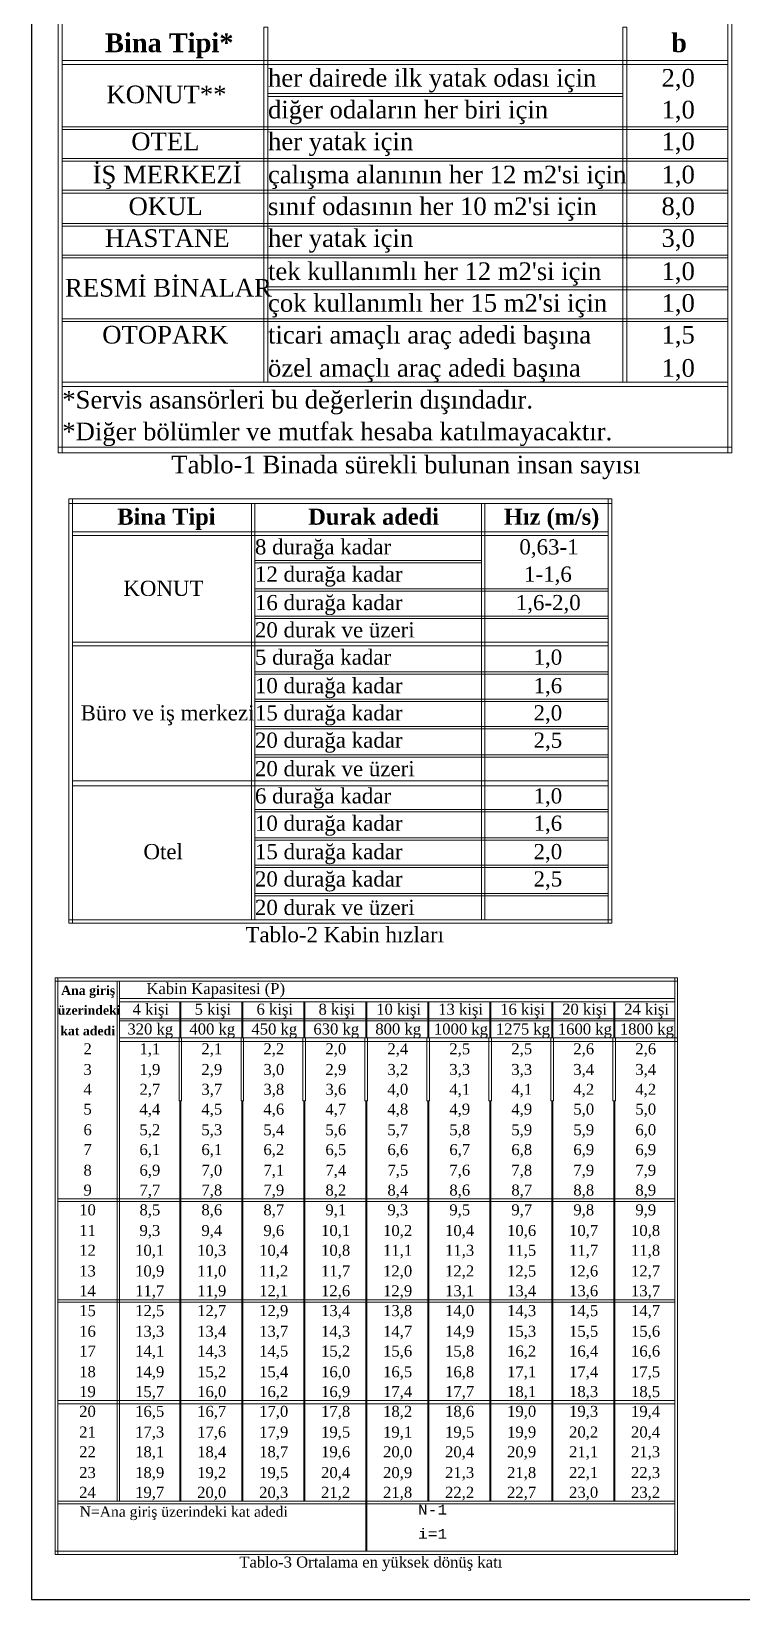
# Model space of a CAD drawing. Header units: millimetres. Extents: x 0 to 4572, y 0 to 3852.
# Drawn here: x 0 to 1164, y 0 to 2567 of the extents above; entities that cross this region are included whole.
import ezdxf

# ---------------------------------------------------------------- set-up
doc = ezdxf.new("R2010")
doc.units = ezdxf.units.MM
doc.styles.add('WMF-Courier39', font='cour.ttf')
doc.styles.add('WMF-Courier41', font='cour.ttf')
doc.styles.add('WMF-Times New Roman Tur0', font='timesbd.ttf')
doc.styles.add('WMF-Times New Roman Tur1', font='times.ttf')

msp = doc.modelspace()

# ---------------------------------------------------------------- linework, layer by layer
at = {"lineweight": 0}
for p, q in [((0, 3852.2), (0, 0)), ((1053.6, 913.1), (1053.6, 73.6)), ((1057.8, 73.6), (1057.8, 913.6)), ((1053.6, 73.6), (1057.8, 73.6)), ((0, 0), (4572.3, 0))]:
    msp.add_line(p, q, dxfattribs=at)
msp.add_lwpolyline([(4572.3, 3852.2), (0, 3852.2), (0, 0), (4572.3, 0)], close=True)
for points in [[(43.8, 2582.4), (43.8, 1877.1), (50.6, 1877.1), (50.6, 2582.4)], [(380.6, 2573.3), (380.6, 1992.4), (387.4, 1992.4), (387.4, 2573.3)], [(968.3, 2573.3), (968.3, 1992.4), (975.1, 1992.4), (975.1, 2573.3)], [(1140.1, 2582.4), (1140.1, 1877.1), (1146.9, 1877.1), (1146.9, 2582.4)], [(50.6, 2519.1), (1140.1, 2519.1), (1140.1, 2512.3), (50.6, 2512.3)], [(387.4, 2464.8), (968.3, 2464.8), (968.3, 2460.3), (387.4, 2460.3)], [(50.6, 2410.6), (1140.1, 2410.6), (1140.1, 2406), (50.6, 2406)], [(50.6, 2358.6), (1140.1, 2358.6), (1140.1, 2354.1), (50.6, 2354.1)], [(50.6, 2306.6), (1140.1, 2306.6), (1140.1, 2302.1), (50.6, 2302.1)], [(50.6, 2252.3), (1140.1, 2252.3), (1140.1, 2247.8), (50.6, 2247.8)], [(50.6, 2200.3), (1140.1, 2200.3), (1140.1, 2195.8), (50.6, 2195.8)], [(387.4, 2148.4), (1140.1, 2148.4), (1140.1, 2143.8), (387.4, 2143.8)], [(50.6, 2096.4), (1140.1, 2096.4), (1140.1, 2091.8), (50.6, 2091.8)], [(50.6, 1992.4), (1140.1, 1992.4), (1140.1, 1985.6), (50.6, 1985.6)], [(43.8, 1886.1), (1146.9, 1886.1), (1146.9, 1877.1), (43.8, 1877.1)], [(61.3, 1801.8), (950.3, 1801.8), (950.3, 1794.1), (61.3, 1794.1)], [(61.3, 1801.8), (61.3, 1106.9), (67.1, 1106.9), (67.1, 1801.8)], [(944.4, 1801.8), (944.4, 1106.9), (950.3, 1106.9), (950.3, 1801.8)], [(360.2, 1794.1), (360.2, 1112.8), (366, 1112.8), (366, 1794.1)], [(736.7, 1794.1), (736.7, 1112.8), (742.6, 1112.8), (742.6, 1794.1)], [(67.1, 1747.5), (944.4, 1747.5), (944.4, 1741.7), (67.1, 1741.7)], [(366, 1700.9), (736.7, 1700.9), (736.7, 1697), (366, 1697)], [(366, 1654.3), (944.4, 1654.3), (944.4, 1650.4), (366, 1650.4)], [(366, 1609.7), (944.4, 1609.7), (944.4, 1605.8), (366, 1605.8)], [(67.1, 1567), (944.4, 1567), (944.4, 1561.1), (67.1, 1561.1)], [(366, 1518.4), (944.4, 1518.4), (944.4, 1514.6), (366, 1514.6)], [(366, 1473.8), (944.4, 1473.8), (944.4, 1469.9), (366, 1469.9)], [(366, 1429.2), (944.4, 1429.2), (944.4, 1425.3), (366, 1425.3)], [(366, 1382.6), (944.4, 1382.6), (944.4, 1378.7), (366, 1378.7)], [(67.1, 1339.9), (944.4, 1339.9), (944.4, 1332.1), (67.1, 1332.1)], [(366, 1293.3), (944.4, 1293.3), (944.4, 1289.4), (366, 1289.4)], [(366, 1246.7), (944.4, 1246.7), (944.4, 1242.8), (366, 1242.8)], [(366, 1202.1), (944.4, 1202.1), (944.4, 1198.2), (366, 1198.2)], [(366, 1155.5), (944.4, 1155.5), (944.4, 1151.6), (366, 1151.6)], [(61.3, 1112.8), (950.3, 1112.8), (950.3, 1106.9), (61.3, 1106.9)], [(38.8, 1017.9), (1057.8, 1017.9), (1057.8, 1012.3), (38.8, 1012.3)], [(38.8, 1017.9), (38.8, 73.6), (43.1, 73.6), (43.1, 1017.9)], [(140.3, 1012.3), (140.3, 161), (144.5, 161), (144.5, 1012.3)], [(1053.6, 1017.9), (1053.6, 913.6), (1057.8, 913.6), (1057.8, 1017.9)], [(144.5, 984.1), (1053.6, 984.1), (1053.6, 978.5), (144.5, 978.5)], [(243.2, 978.5), (243.2, 919.3), (244.6, 919.3), (244.6, 978.5)], [(344.7, 978.5), (344.7, 919.3), (346.1, 919.3), (346.1, 978.5)], [(446.2, 978.5), (446.2, 919.3), (447.6, 919.3), (447.6, 978.5)], [(547.6, 978.5), (547.6, 919.3), (549, 919.3), (549, 978.5)], [(649.1, 978.5), (649.1, 919.3), (650.5, 919.3), (650.5, 978.5)], [(750.6, 978.5), (750.6, 919.3), (752, 919.3), (752, 978.5)], [(852.1, 978.5), (852.1, 919.3), (853.5, 919.3), (853.5, 978.5)], [(953.5, 978.5), (953.5, 919.3), (955, 919.3), (955, 978.5)], [(144.5, 950.3), (1053.6, 950.3), (1053.6, 947.4), (144.5, 947.4)], [(144.5, 919.3), (1057.8, 919.3), (1057.8, 913.6), (144.5, 913.6)], [(241.8, 919.3), (241.8, 816.4), (246, 816.4), (246, 919.3)], [(343.3, 919.3), (343.3, 816.4), (347.5, 816.4), (347.5, 919.3)], [(444.7, 919.3), (444.7, 816.4), (449, 816.4), (449, 919.3)], [(546.2, 919.3), (546.2, 816.4), (550.5, 816.4), (550.5, 919.3)], [(647.7, 919.3), (647.7, 816.4), (651.9, 816.4), (651.9, 919.3)], [(749.2, 919.3), (749.2, 816.4), (753.4, 816.4), (753.4, 919.3)], [(850.7, 919.3), (850.7, 816.4), (854.9, 816.4), (854.9, 919.3)], [(952.1, 919.3), (952.1, 816.4), (956.4, 816.4), (956.4, 919.3)], [(243.2, 816.4), (243.2, 161), (244.6, 161), (244.6, 816.4)], [(344.7, 816.4), (344.7, 161), (346.1, 161), (346.1, 816.4)], [(446.2, 816.4), (446.2, 161), (447.6, 161), (447.6, 816.4)], [(547.6, 816.4), (547.6, 79.2), (549, 79.2), (549, 816.4)], [(649.1, 816.4), (649.1, 161), (650.5, 161), (650.5, 816.4)], [(750.6, 816.4), (750.6, 161), (752, 161), (752, 816.4)], [(852.1, 816.4), (852.1, 161), (853.5, 161), (853.5, 816.4)], [(953.5, 816.4), (953.5, 161), (955, 161), (955, 816.4)], [(43.1, 655.7), (1053.6, 655.7), (1053.6, 651.5), (43.1, 651.5)], [(43.1, 490.8), (1053.6, 490.8), (1053.6, 486.6), (43.1, 486.6)], [(43.1, 325.9), (1053.6, 325.9), (1053.6, 320.3), (43.1, 320.3)], [(43.1, 161), (1053.6, 161), (1053.6, 156.8), (43.1, 156.8)], [(38.8, 79.2), (1057.8, 79.2), (1057.8, 73.6), (38.8, 73.6)]]:
    msp.add_lwpolyline(points, close=True, dxfattribs=at)

# ---------------------------------------------------------------- texts
for s, height, style, p in [('Bina Tipi*', 30.74, 'WMF-Times New Roman Tur0', (120.6, 2532.6)), ('b', 30.7, 'WMF-Times New Roman Tur0', (1047.4, 2532.6)), ('her dairede ilk yatak odası için', 28.934, 'WMF-Times New Roman Tur1', (387.4, 2476.1)), ('2,0', 28.93, 'WMF-Times New Roman Tur1', (1031.6, 2476.1)), ('KONUT**', 28.93, 'WMF-Times New Roman Tur1', (122.9, 2449)), ('diğer odaların her biri için', 28.934, 'WMF-Times New Roman Tur1', (387.4, 2424.1)), ('1,0', 28.93, 'WMF-Times New Roman Tur1', (1031.6, 2424.1)), ('OTEL', 28.93, 'WMF-Times New Roman Tur1', (163.6, 2372.1)), ('her yatak için', 28.934, 'WMF-Times New Roman Tur1', (387.4, 2372.1)), ('1,0', 28.93, 'WMF-Times New Roman Tur1', (1031.6, 2372.1)), ('İŞ MERKEZİ', 28.93, 'WMF-Times New Roman Tur1', (100.3, 2317.9)), ("çalışma alanının her 12 m2'si için", 28.934, 'WMF-Times New Roman Tur1', (387.4, 2317.9)), ('1,0', 28.93, 'WMF-Times New Roman Tur1', (1031.6, 2317.9)), ('OKUL', 28.93, 'WMF-Times New Roman Tur1', (159.1, 2265.9)), ("sınıf odasının her 10 m2'si için", 28.934, 'WMF-Times New Roman Tur1', (387.4, 2265.9)), ('8,0', 28.93, 'WMF-Times New Roman Tur1', (1031.6, 2265.9)), ('HASTANE', 28.93, 'WMF-Times New Roman Tur1', (120.6, 2213.9)), ('her yatak için', 28.934, 'WMF-Times New Roman Tur1', (387.4, 2213.9)), ('3,0', 28.93, 'WMF-Times New Roman Tur1', (1031.6, 2213.9)), ("tek kullanımlı her 12 m2'si için", 28.934, 'WMF-Times New Roman Tur1', (387.4, 2159.7)), ('1,0', 28.93, 'WMF-Times New Roman Tur1', (1031.6, 2159.7)), ('RESMİ BİNALAR', 28.934, 'WMF-Times New Roman Tur1', (55.1, 2132.5)), ("çok kullanımlı her 15 m2'si için", 28.934, 'WMF-Times New Roman Tur1', (387.4, 2107.7)), ('1,0', 28.93, 'WMF-Times New Roman Tur1', (1031.6, 2107.7)), ('OTOPARK', 28.93, 'WMF-Times New Roman Tur1', (116.1, 2055.7)), ('ticari amaçlı araç adedi başına', 28.934, 'WMF-Times New Roman Tur1', (387.4, 2055.7)), ('1,5', 28.93, 'WMF-Times New Roman Tur1', (1031.6, 2055.7)), ('özel amaçlı araç adedi başına', 28.934, 'WMF-Times New Roman Tur1', (387.4, 2001.4)), ('1,0', 28.93, 'WMF-Times New Roman Tur1', (1031.6, 2001.4)), ('*Servis asansörleri bu değerlerin dışındadır.', 28.934, 'WMF-Times New Roman Tur1', (50.6, 1949.4)), ('*Diğer bölümler ve mutfak hesaba katılmayacaktır.', 28.934, 'WMF-Times New Roman Tur1', (50.6, 1897.4)), ('Tablo-1 Binada sürekli bulunan insan sayısı', 28.934, 'WMF-Times New Roman Tur1', (229.1, 1843.2)), ('Bina Tipi', 26.4, 'WMF-Times New Roman Tur0', (140.8, 1759.1)), ('Durak adedi', 26.398, 'WMF-Times New Roman Tur0', (453.4, 1759.1)), ('Hız (m/s)', 26.4, 'WMF-Times New Roman Tur0', (773.6, 1759.1)), ('8 durağa kadar', 24.845, 'WMF-Times New Roman Tur1', (366, 1710.6)), ('0,63-1', 24.85, 'WMF-Times New Roman Tur1', (798.9, 1710.6)), ('12 durağa kadar', 24.845, 'WMF-Times New Roman Tur1', (366, 1666)), ('1-1,6', 24.85, 'WMF-Times New Roman Tur1', (806.6, 1666)), ('KONUT', 24.85, 'WMF-Times New Roman Tur1', (150.5, 1642.7)), ('16 durağa kadar', 24.845, 'WMF-Times New Roman Tur1', (366, 1619.4)), ('1,6-2,0', 24.85, 'WMF-Times New Roman Tur1', (793, 1619.4)), ('20 durak ve üzeri', 24.845, 'WMF-Times New Roman Tur1', (366, 1574.7)), ('5 durağa kadar', 24.845, 'WMF-Times New Roman Tur1', (366, 1530.1)), ('1,0', 24.85, 'WMF-Times New Roman Tur1', (822.1, 1530.1)), ('10 durağa kadar', 24.845, 'WMF-Times New Roman Tur1', (366, 1483.5)), ('1,6', 24.85, 'WMF-Times New Roman Tur1', (822.1, 1483.5)), ('Büro ve iş merkezi', 24.845, 'WMF-Times New Roman Tur1', (80.7, 1438.9)), ('15 durağa kadar', 24.845, 'WMF-Times New Roman Tur1', (366, 1438.9)), ('2,0', 24.85, 'WMF-Times New Roman Tur1', (822.1, 1438.9)), ('20 durağa kadar', 24.845, 'WMF-Times New Roman Tur1', (366, 1394.2)), ('2,5', 24.85, 'WMF-Times New Roman Tur1', (822.1, 1394.2)), ('20 durak ve üzeri', 24.845, 'WMF-Times New Roman Tur1', (366, 1347.6)), ('6 durağa kadar', 24.845, 'WMF-Times New Roman Tur1', (366, 1303)), ('1,0', 24.85, 'WMF-Times New Roman Tur1', (822.1, 1303)), ('10 durağa kadar', 24.845, 'WMF-Times New Roman Tur1', (366, 1258.3)), ('1,6', 24.85, 'WMF-Times New Roman Tur1', (822.1, 1258.3)), ('Otel', 24.85, 'WMF-Times New Roman Tur1', (183.5, 1211.8)), ('15 durağa kadar', 24.845, 'WMF-Times New Roman Tur1', (366, 1211.8)), ('2,0', 24.85, 'WMF-Times New Roman Tur1', (822.1, 1211.8)), ('20 durağa kadar', 24.845, 'WMF-Times New Roman Tur1', (366, 1167.1)), ('2,5', 24.85, 'WMF-Times New Roman Tur1', (822.1, 1167.1)), ('20 durak ve üzeri', 24.845, 'WMF-Times New Roman Tur1', (366, 1120.5)), ('Tablo-2 Kabin hızları', 24.845, 'WMF-Times New Roman Tur1', (350.5, 1075.9)), ('Ana giriş', 14.96, 'WMF-Times New Roman Tur0', (48.7, 989.7)), ('Kabin Kapasitesi (P)', 18.041, 'WMF-Times New Roman Tur1', (188.3, 991.1)), ('4 kişi', 18.04, 'WMF-Times New Roman Tur1', (165.7, 957.3)), ('5 kişi', 18.04, 'WMF-Times New Roman Tur1', (267.2, 957.3)), ('6 kişi', 18.04, 'WMF-Times New Roman Tur1', (368.6, 957.3)), ('8 kişi', 18.04, 'WMF-Times New Roman Tur1', (470.1, 957.3)), ('10 kişi', 18.04, 'WMF-Times New Roman Tur1', (564.5, 957.3)), ('13 kişi', 18.04, 'WMF-Times New Roman Tur1', (666, 957.3)), ('16 kişi', 18.04, 'WMF-Times New Roman Tur1', (767.5, 957.3)), ('20 kişi', 18.04, 'WMF-Times New Roman Tur1', (869, 957.3)), ('24 kişi', 18.04, 'WMF-Times New Roman Tur1', (970.5, 957.3)), ('üzerindeki', 14.96, 'WMF-Times New Roman Tur0', (43.1, 957.3)), ('kat adedi', 14.96, 'WMF-Times New Roman Tur0', (47.3, 923.5)), ('320 kg', 18.04, 'WMF-Times New Roman Tur1', (157.2, 924.9)), ('400 kg', 18.04, 'WMF-Times New Roman Tur1', (258.7, 924.9)), ('450 kg', 18.04, 'WMF-Times New Roman Tur1', (360.2, 924.9)), ('630 kg', 18.04, 'WMF-Times New Roman Tur1', (461.7, 924.9)), ('800 kg', 18.04, 'WMF-Times New Roman Tur1', (563.1, 924.9)), ('1000 kg', 18.04, 'WMF-Times New Roman Tur1', (659, 924.9)), ('1275 kg', 18.04, 'WMF-Times New Roman Tur1', (760.5, 924.9)), ('1600 kg', 18.04, 'WMF-Times New Roman Tur1', (861.9, 924.9)), ('1800 kg', 18.04, 'WMF-Times New Roman Tur1', (963.4, 924.9)), ('2', 18, 'WMF-Times New Roman Tur1', (85.3, 892.5)), ('1,1', 18.04, 'WMF-Times New Roman Tur1', (177, 892.5)), ('2,1', 18.04, 'WMF-Times New Roman Tur1', (278.4, 892.5)), ('2,2', 18.04, 'WMF-Times New Roman Tur1', (379.9, 892.5)), ('2,0', 18.04, 'WMF-Times New Roman Tur1', (481.4, 892.5)), ('2,4', 18.04, 'WMF-Times New Roman Tur1', (582.9, 892.5)), ('2,5', 18.04, 'WMF-Times New Roman Tur1', (684.3, 892.5)), ('2,5', 18.04, 'WMF-Times New Roman Tur1', (785.8, 892.5)), ('2,6', 18.04, 'WMF-Times New Roman Tur1', (887.3, 892.5)), ('2,6', 18.04, 'WMF-Times New Roman Tur1', (988.8, 892.5)), ('3', 18, 'WMF-Times New Roman Tur1', (85.3, 858.7)), ('1,9', 18.04, 'WMF-Times New Roman Tur1', (177, 858.7)), ('2,9', 18.04, 'WMF-Times New Roman Tur1', (278.4, 858.7)), ('3,0', 18.04, 'WMF-Times New Roman Tur1', (379.9, 858.7)), ('2,9', 18.04, 'WMF-Times New Roman Tur1', (481.4, 858.7)), ('3,2', 18.04, 'WMF-Times New Roman Tur1', (582.9, 858.7)), ('3,3', 18.04, 'WMF-Times New Roman Tur1', (684.3, 858.7)), ('3,3', 18.04, 'WMF-Times New Roman Tur1', (785.8, 858.7)), ('3,4', 18.04, 'WMF-Times New Roman Tur1', (887.3, 858.7)), ('3,4', 18.04, 'WMF-Times New Roman Tur1', (988.8, 858.7)), ('4', 18, 'WMF-Times New Roman Tur1', (85.3, 826.2)), ('2,7', 18.04, 'WMF-Times New Roman Tur1', (177, 826.2)), ('3,7', 18.04, 'WMF-Times New Roman Tur1', (278.4, 826.2)), ('3,8', 18.04, 'WMF-Times New Roman Tur1', (379.9, 826.2)), ('3,6', 18.04, 'WMF-Times New Roman Tur1', (481.4, 826.2)), ('4,0', 18.04, 'WMF-Times New Roman Tur1', (582.9, 826.2)), ('4,1', 18.04, 'WMF-Times New Roman Tur1', (684.3, 826.2)), ('4,1', 18.04, 'WMF-Times New Roman Tur1', (785.8, 826.2)), ('4,2', 18.04, 'WMF-Times New Roman Tur1', (887.3, 826.2)), ('4,2', 18.04, 'WMF-Times New Roman Tur1', (988.8, 826.2)), ('5', 18, 'WMF-Times New Roman Tur1', (85.3, 793.8)), ('4,4', 18.04, 'WMF-Times New Roman Tur1', (177, 793.8)), ('4,5', 18.04, 'WMF-Times New Roman Tur1', (278.4, 793.8)), ('4,6', 18.04, 'WMF-Times New Roman Tur1', (379.9, 793.8)), ('4,7', 18.04, 'WMF-Times New Roman Tur1', (481.4, 793.8)), ('4,8', 18.04, 'WMF-Times New Roman Tur1', (582.9, 793.8)), ('4,9', 18.04, 'WMF-Times New Roman Tur1', (684.3, 793.8)), ('4,9', 18.04, 'WMF-Times New Roman Tur1', (785.8, 793.8)), ('5,0', 18.04, 'WMF-Times New Roman Tur1', (887.3, 793.8)), ('5,0', 18.04, 'WMF-Times New Roman Tur1', (988.8, 793.8)), ('6', 18, 'WMF-Times New Roman Tur1', (85.3, 760)), ('5,2', 18.04, 'WMF-Times New Roman Tur1', (177, 760)), ('5,3', 18.04, 'WMF-Times New Roman Tur1', (278.4, 760)), ('5,4', 18.04, 'WMF-Times New Roman Tur1', (379.9, 760)), ('5,6', 18.04, 'WMF-Times New Roman Tur1', (481.4, 760)), ('5,7', 18.04, 'WMF-Times New Roman Tur1', (582.9, 760)), ('5,8', 18.04, 'WMF-Times New Roman Tur1', (684.3, 760)), ('5,9', 18.04, 'WMF-Times New Roman Tur1', (785.8, 760)), ('5,9', 18.04, 'WMF-Times New Roman Tur1', (887.3, 760)), ('6,0', 18.04, 'WMF-Times New Roman Tur1', (988.8, 760)), ('7', 18, 'WMF-Times New Roman Tur1', (85.3, 727.6)), ('6,1', 18.04, 'WMF-Times New Roman Tur1', (177, 727.6)), ('6,1', 18.04, 'WMF-Times New Roman Tur1', (278.4, 727.6)), ('6,2', 18.04, 'WMF-Times New Roman Tur1', (379.9, 727.6)), ('6,5', 18.04, 'WMF-Times New Roman Tur1', (481.4, 727.6)), ('6,6', 18.04, 'WMF-Times New Roman Tur1', (582.9, 727.6)), ('6,7', 18.04, 'WMF-Times New Roman Tur1', (684.3, 727.6)), ('6,8', 18.04, 'WMF-Times New Roman Tur1', (785.8, 727.6)), ('6,9', 18.04, 'WMF-Times New Roman Tur1', (887.3, 727.6)), ('6,9', 18.04, 'WMF-Times New Roman Tur1', (988.8, 727.6)), ('8', 18, 'WMF-Times New Roman Tur1', (85.3, 693.8)), ('6,9', 18.04, 'WMF-Times New Roman Tur1', (177, 693.8)), ('7,0', 18.04, 'WMF-Times New Roman Tur1', (278.4, 693.8)), ('7,1', 18.04, 'WMF-Times New Roman Tur1', (379.9, 693.8)), ('7,4', 18.04, 'WMF-Times New Roman Tur1', (481.4, 693.8)), ('7,5', 18.04, 'WMF-Times New Roman Tur1', (582.9, 693.8)), ('7,6', 18.04, 'WMF-Times New Roman Tur1', (684.3, 693.8)), ('7,8', 18.04, 'WMF-Times New Roman Tur1', (785.8, 693.8)), ('7,9', 18.04, 'WMF-Times New Roman Tur1', (887.3, 693.8)), ('7,9', 18.04, 'WMF-Times New Roman Tur1', (988.8, 693.8)), ('9', 18, 'WMF-Times New Roman Tur1', (85.3, 661.3)), ('7,7', 18.04, 'WMF-Times New Roman Tur1', (177, 661.3)), ('7,8', 18.04, 'WMF-Times New Roman Tur1', (278.4, 661.3)), ('7,9', 18.04, 'WMF-Times New Roman Tur1', (379.9, 661.3)), ('8,2', 18.04, 'WMF-Times New Roman Tur1', (481.4, 661.3)), ('8,4', 18.04, 'WMF-Times New Roman Tur1', (582.9, 661.3)), ('8,6', 18.04, 'WMF-Times New Roman Tur1', (684.3, 661.3)), ('8,7', 18.04, 'WMF-Times New Roman Tur1', (785.8, 661.3)), ('8,8', 18.04, 'WMF-Times New Roman Tur1', (887.3, 661.3)), ('8,9', 18.04, 'WMF-Times New Roman Tur1', (988.8, 661.3)), ('10', 18.04, 'WMF-Times New Roman Tur1', (78.3, 628.9)), ('8,5', 18.04, 'WMF-Times New Roman Tur1', (177, 628.9)), ('8,6', 18.04, 'WMF-Times New Roman Tur1', (278.4, 628.9)), ('8,7', 18.04, 'WMF-Times New Roman Tur1', (379.9, 628.9)), ('9,1', 18.04, 'WMF-Times New Roman Tur1', (481.4, 628.9)), ('9,3', 18.04, 'WMF-Times New Roman Tur1', (582.9, 628.9)), ('9,5', 18.04, 'WMF-Times New Roman Tur1', (684.3, 628.9)), ('9,7', 18.04, 'WMF-Times New Roman Tur1', (785.8, 628.9)), ('9,8', 18.04, 'WMF-Times New Roman Tur1', (887.3, 628.9)), ('9,9', 18.04, 'WMF-Times New Roman Tur1', (988.8, 628.9)), ('11', 18.04, 'WMF-Times New Roman Tur1', (78.3, 595.1)), ('9,3', 18.04, 'WMF-Times New Roman Tur1', (177, 595.1)), ('9,4', 18.04, 'WMF-Times New Roman Tur1', (278.4, 595.1)), ('9,6', 18.04, 'WMF-Times New Roman Tur1', (379.9, 595.1)), ('10,1', 18.04, 'WMF-Times New Roman Tur1', (474.3, 595.1)), ('10,2', 18.04, 'WMF-Times New Roman Tur1', (575.8, 595.1)), ('10,4', 18.04, 'WMF-Times New Roman Tur1', (677.3, 595.1)), ('10,6', 18.04, 'WMF-Times New Roman Tur1', (778.8, 595.1)), ('10,7', 18.04, 'WMF-Times New Roman Tur1', (880.3, 595.1)), ('10,8', 18.04, 'WMF-Times New Roman Tur1', (981.7, 595.1)), ('12', 18.04, 'WMF-Times New Roman Tur1', (78.3, 562.7)), ('10,1', 18.04, 'WMF-Times New Roman Tur1', (169.9, 562.7)), ('10,3', 18.04, 'WMF-Times New Roman Tur1', (271.4, 562.7)), ('10,4', 18.04, 'WMF-Times New Roman Tur1', (372.9, 562.7)), ('10,8', 18.04, 'WMF-Times New Roman Tur1', (474.3, 562.7)), ('11,1', 18.04, 'WMF-Times New Roman Tur1', (575.8, 562.7)), ('11,3', 18.04, 'WMF-Times New Roman Tur1', (677.3, 562.7)), ('11,5', 18.04, 'WMF-Times New Roman Tur1', (778.8, 562.7)), ('11,7', 18.04, 'WMF-Times New Roman Tur1', (880.3, 562.7)), ('11,8', 18.04, 'WMF-Times New Roman Tur1', (981.7, 562.7)), ('13', 18.04, 'WMF-Times New Roman Tur1', (78.3, 528.9)), ('10,9', 18.04, 'WMF-Times New Roman Tur1', (169.9, 528.9)), ('11,0', 18.04, 'WMF-Times New Roman Tur1', (271.4, 528.9)), ('11,2', 18.04, 'WMF-Times New Roman Tur1', (372.9, 528.9)), ('11,7', 18.04, 'WMF-Times New Roman Tur1', (474.3, 528.9)), ('12,0', 18.04, 'WMF-Times New Roman Tur1', (575.8, 528.9)), ('12,2', 18.04, 'WMF-Times New Roman Tur1', (677.3, 528.9)), ('12,5', 18.04, 'WMF-Times New Roman Tur1', (778.8, 528.9)), ('12,6', 18.04, 'WMF-Times New Roman Tur1', (880.3, 528.9)), ('12,7', 18.04, 'WMF-Times New Roman Tur1', (981.7, 528.9)), ('14', 18.04, 'WMF-Times New Roman Tur1', (78.3, 496.4)), ('11,7', 18.04, 'WMF-Times New Roman Tur1', (169.9, 496.4)), ('11,9', 18.04, 'WMF-Times New Roman Tur1', (271.4, 496.4)), ('12,1', 18.04, 'WMF-Times New Roman Tur1', (372.9, 496.4)), ('12,6', 18.04, 'WMF-Times New Roman Tur1', (474.3, 496.4)), ('12,9', 18.04, 'WMF-Times New Roman Tur1', (575.8, 496.4)), ('13,1', 18.04, 'WMF-Times New Roman Tur1', (677.3, 496.4)), ('13,4', 18.04, 'WMF-Times New Roman Tur1', (778.8, 496.4)), ('13,6', 18.04, 'WMF-Times New Roman Tur1', (880.3, 496.4)), ('13,7', 18.04, 'WMF-Times New Roman Tur1', (981.7, 496.4)), ('15', 18.04, 'WMF-Times New Roman Tur1', (78.3, 464)), ('12,5', 18.04, 'WMF-Times New Roman Tur1', (169.9, 464)), ('12,7', 18.04, 'WMF-Times New Roman Tur1', (271.4, 464)), ('12,9', 18.04, 'WMF-Times New Roman Tur1', (372.9, 464)), ('13,4', 18.04, 'WMF-Times New Roman Tur1', (474.3, 464)), ('13,8', 18.04, 'WMF-Times New Roman Tur1', (575.8, 464)), ('14,0', 18.04, 'WMF-Times New Roman Tur1', (677.3, 464)), ('14,3', 18.04, 'WMF-Times New Roman Tur1', (778.8, 464)), ('14,5', 18.04, 'WMF-Times New Roman Tur1', (880.3, 464)), ('14,7', 18.04, 'WMF-Times New Roman Tur1', (981.7, 464)), ('16', 18.04, 'WMF-Times New Roman Tur1', (78.3, 430.2)), ('13,3', 18.04, 'WMF-Times New Roman Tur1', (169.9, 430.2)), ('13,4', 18.04, 'WMF-Times New Roman Tur1', (271.4, 430.2)), ('13,7', 18.04, 'WMF-Times New Roman Tur1', (372.9, 430.2)), ('14,3', 18.04, 'WMF-Times New Roman Tur1', (474.3, 430.2)), ('14,7', 18.04, 'WMF-Times New Roman Tur1', (575.8, 430.2)), ('14,9', 18.04, 'WMF-Times New Roman Tur1', (677.3, 430.2)), ('15,3', 18.04, 'WMF-Times New Roman Tur1', (778.8, 430.2)), ('15,5', 18.04, 'WMF-Times New Roman Tur1', (880.3, 430.2)), ('15,6', 18.04, 'WMF-Times New Roman Tur1', (981.7, 430.2)), ('17', 18.04, 'WMF-Times New Roman Tur1', (78.3, 397.8)), ('14,1', 18.04, 'WMF-Times New Roman Tur1', (169.9, 397.8)), ('14,3', 18.04, 'WMF-Times New Roman Tur1', (271.4, 397.8)), ('14,5', 18.04, 'WMF-Times New Roman Tur1', (372.9, 397.8)), ('15,2', 18.04, 'WMF-Times New Roman Tur1', (474.3, 397.8)), ('15,6', 18.04, 'WMF-Times New Roman Tur1', (575.8, 397.8)), ('15,8', 18.04, 'WMF-Times New Roman Tur1', (677.3, 397.8)), ('16,2', 18.04, 'WMF-Times New Roman Tur1', (778.8, 397.8)), ('16,4', 18.04, 'WMF-Times New Roman Tur1', (880.3, 397.8)), ('16,6', 18.04, 'WMF-Times New Roman Tur1', (981.7, 397.8)), ('18', 18.04, 'WMF-Times New Roman Tur1', (78.3, 363.9)), ('14,9', 18.04, 'WMF-Times New Roman Tur1', (169.9, 363.9)), ('15,2', 18.04, 'WMF-Times New Roman Tur1', (271.4, 363.9)), ('15,4', 18.04, 'WMF-Times New Roman Tur1', (372.9, 363.9)), ('16,0', 18.04, 'WMF-Times New Roman Tur1', (474.3, 363.9)), ('16,5', 18.04, 'WMF-Times New Roman Tur1', (575.8, 363.9)), ('16,8', 18.04, 'WMF-Times New Roman Tur1', (677.3, 363.9)), ('17,1', 18.04, 'WMF-Times New Roman Tur1', (778.8, 363.9)), ('17,4', 18.04, 'WMF-Times New Roman Tur1', (880.3, 363.9)), ('17,5', 18.04, 'WMF-Times New Roman Tur1', (981.7, 363.9)), ('19', 18.04, 'WMF-Times New Roman Tur1', (78.3, 331.5)), ('15,7', 18.04, 'WMF-Times New Roman Tur1', (169.9, 331.5)), ('16,0', 18.04, 'WMF-Times New Roman Tur1', (271.4, 331.5)), ('16,2', 18.04, 'WMF-Times New Roman Tur1', (372.9, 331.5)), ('16,9', 18.04, 'WMF-Times New Roman Tur1', (474.3, 331.5)), ('17,4', 18.04, 'WMF-Times New Roman Tur1', (575.8, 331.5)), ('17,7', 18.04, 'WMF-Times New Roman Tur1', (677.3, 331.5)), ('18,1', 18.04, 'WMF-Times New Roman Tur1', (778.8, 331.5)), ('18,3', 18.04, 'WMF-Times New Roman Tur1', (880.3, 331.5)), ('18,5', 18.04, 'WMF-Times New Roman Tur1', (981.7, 331.5)), ('20', 18.04, 'WMF-Times New Roman Tur1', (78.3, 299.1)), ('16,5', 18.04, 'WMF-Times New Roman Tur1', (169.9, 299.1)), ('16,7', 18.04, 'WMF-Times New Roman Tur1', (271.4, 299.1)), ('17,0', 18.04, 'WMF-Times New Roman Tur1', (372.9, 299.1)), ('17,8', 18.04, 'WMF-Times New Roman Tur1', (474.3, 299.1)), ('18,2', 18.04, 'WMF-Times New Roman Tur1', (575.8, 299.1)), ('18,6', 18.04, 'WMF-Times New Roman Tur1', (677.3, 299.1)), ('19,0', 18.04, 'WMF-Times New Roman Tur1', (778.8, 299.1)), ('19,3', 18.04, 'WMF-Times New Roman Tur1', (880.3, 299.1)), ('19,4', 18.04, 'WMF-Times New Roman Tur1', (981.7, 299.1)), ('21', 18.04, 'WMF-Times New Roman Tur1', (78.3, 265.3)), ('17,3', 18.04, 'WMF-Times New Roman Tur1', (169.9, 265.3)), ('17,6', 18.04, 'WMF-Times New Roman Tur1', (271.4, 265.3)), ('17,9', 18.04, 'WMF-Times New Roman Tur1', (372.9, 265.3)), ('19,5', 18.04, 'WMF-Times New Roman Tur1', (474.3, 265.3)), ('19,1', 18.04, 'WMF-Times New Roman Tur1', (575.8, 265.3)), ('19,5', 18.04, 'WMF-Times New Roman Tur1', (677.3, 265.3)), ('19,9', 18.04, 'WMF-Times New Roman Tur1', (778.8, 265.3)), ('20,2', 18.04, 'WMF-Times New Roman Tur1', (880.3, 265.3)), ('20,4', 18.04, 'WMF-Times New Roman Tur1', (981.7, 265.3)), ('22', 18.04, 'WMF-Times New Roman Tur1', (78.3, 232.9)), ('18,1', 18.04, 'WMF-Times New Roman Tur1', (169.9, 232.9)), ('18,4', 18.04, 'WMF-Times New Roman Tur1', (271.4, 232.9)), ('18,7', 18.04, 'WMF-Times New Roman Tur1', (372.9, 232.9)), ('19,6', 18.04, 'WMF-Times New Roman Tur1', (474.3, 232.9)), ('20,0', 18.04, 'WMF-Times New Roman Tur1', (575.8, 232.9)), ('20,4', 18.04, 'WMF-Times New Roman Tur1', (677.3, 232.9)), ('20,9', 18.04, 'WMF-Times New Roman Tur1', (778.8, 232.9)), ('21,1', 18.04, 'WMF-Times New Roman Tur1', (880.3, 232.9)), ('21,3', 18.04, 'WMF-Times New Roman Tur1', (981.7, 232.9)), ('23', 18.04, 'WMF-Times New Roman Tur1', (78.3, 199)), ('18,9', 18.04, 'WMF-Times New Roman Tur1', (169.9, 199)), ('19,2', 18.04, 'WMF-Times New Roman Tur1', (271.4, 199)), ('19,5', 18.04, 'WMF-Times New Roman Tur1', (372.9, 199)), ('20,4', 18.04, 'WMF-Times New Roman Tur1', (474.3, 199)), ('20,9', 18.04, 'WMF-Times New Roman Tur1', (575.8, 199)), ('21,3', 18.04, 'WMF-Times New Roman Tur1', (677.3, 199)), ('21,8', 18.04, 'WMF-Times New Roman Tur1', (778.8, 199)), ('22,1', 18.04, 'WMF-Times New Roman Tur1', (880.3, 199)), ('22,3', 18.04, 'WMF-Times New Roman Tur1', (981.7, 199)), ('24', 18.04, 'WMF-Times New Roman Tur1', (78.3, 166.6)), ('19,7', 18.04, 'WMF-Times New Roman Tur1', (169.9, 166.6)), ('20,0', 18.04, 'WMF-Times New Roman Tur1', (271.4, 166.6)), ('20,3', 18.04, 'WMF-Times New Roman Tur1', (372.9, 166.6)), ('21,2', 18.04, 'WMF-Times New Roman Tur1', (474.3, 166.6)), ('21,8', 18.04, 'WMF-Times New Roman Tur1', (575.8, 166.6)), ('22,2', 18.04, 'WMF-Times New Roman Tur1', (677.3, 166.6)), ('22,7', 18.04, 'WMF-Times New Roman Tur1', (778.8, 166.6)), ('23,0', 18.04, 'WMF-Times New Roman Tur1', (880.3, 166.6)), ('23,2', 18.04, 'WMF-Times New Roman Tur1', (981.7, 166.6)), (' N-1', 15.91, 'WMF-Courier39', (617, 139.3)), ('N=Ana giriş üzerindeki kat adedi', 16.913, 'WMF-Times New Roman Tur1', (79.1, 135.6)), (' i=1', 15.91, 'WMF-Courier41', (617, 99.8)), ('Tablo-3 Ortalama en yüksek dönüş katı', 18.041, 'WMF-Times New Roman Tur1', (340.4, 52.5))]:
    msp.add_text(s, height=height, dxfattribs=dict(at, style=style)).set_placement(p)

doc.saveas('drawing.dxf')
